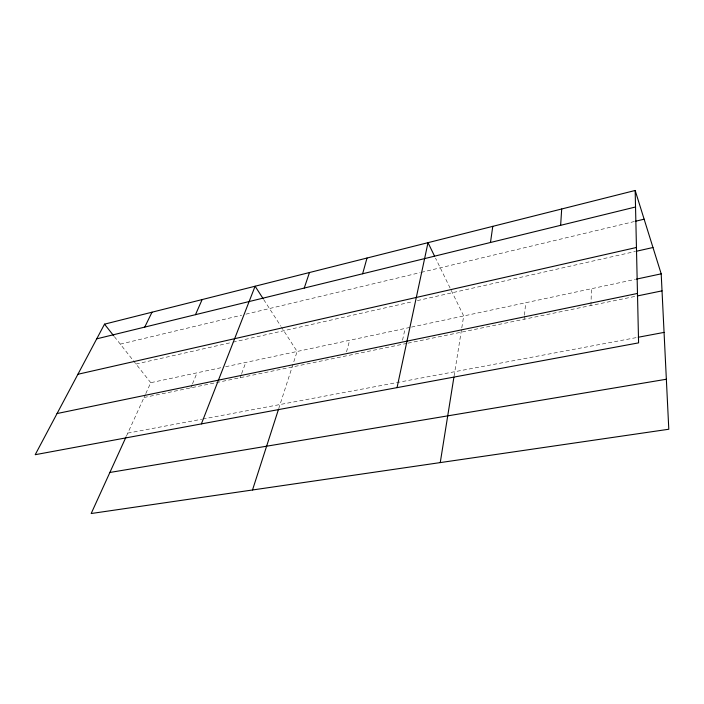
<?xml version="1.0" encoding="UTF-8"?>
<svg xmlns="http://www.w3.org/2000/svg" width="704" height="704" viewBox="0 0 704 704"><rect width="100%" height="100%" fill="white"/><g stroke="black" fill="none" stroke-linecap="round" stroke-linejoin="round"><path stroke-width="0.53" stroke-dasharray="3.52 2.64" d="M590.955 305.492L591.413 288.728M524.102 319.255L524.401 316.158M524.498 315.128L525.686 302.738M454.098 376.006L461.613 328.97M461.789 327.888L463.69 315.955L435.538 258.148M402.547 340.19L405.108 328.451M346.526 351.833L349.668 340.27M278.696 408.69L297.123 351.481L281.38 327.026M240.134 377.705L241.261 374.651M241.639 373.63L245.784 362.428M190.828 387.851L192.078 384.85M192.491 383.847L197.058 372.812M126.456 436.066L145.367 394.53M145.816 393.545L150.762 382.686L221.417 367.62M120.296 344.133L241.666 315.181M245.942 314.16L420.191 272.606M421.247 272.351L634.577 221.47M136.013 364.021L231.88 342.408M232.945 342.17L413.16 301.558M417.393 300.599L634.964 251.566M225.658 366.714L410.441 327.316M411.506 327.087L635.43 279.338M144.021 397.487L406.93 343.376M407.986 343.156L636.187 296.182M127.794 433.11L201.696 419.232M202.778 419.03L637.173 337.445M114.382 336.644L132.739 359.876M133.39 360.703L150.762 382.686M263.727 299.622L280.782 326.102"/><path stroke-width="1.06" d="M560.639 225.324L561.695 208.982M490.477 242.493L492.782 226.345M440.255 462.59L453.922 377.08M397.047 387.631L428.006 242.669L434.597 256.212M362.639 273.777L367.013 258.034M252.507 489.984L278.362 409.728M304.242 288.059L309.47 272.527M201.379 423.896L255.103 286.229L263.155 298.725M195.474 314.679L202.136 299.57M126.007 437.043L91.177 513.524L668.8 429.246L661.197 273.838L635.166 190.476L104.518 324.166L35.2 454.705L638.59 342.866L635.166 190.476M144.751 327.087L152.02 312.198M96.721 338.844L635.536 206.994M635.633 221.214L644.134 219.19M77.915 374.264L636.442 247.482M636.029 251.328L652.978 247.509M636.504 279.11L661.197 273.838M57.05 413.547L637.481 293.454M637.261 295.962L662.033 290.858M638.246 337.242L664.066 332.394M109.877 472.463L666.354 379.245M104.518 324.166L113.722 335.808"/></g></svg>
